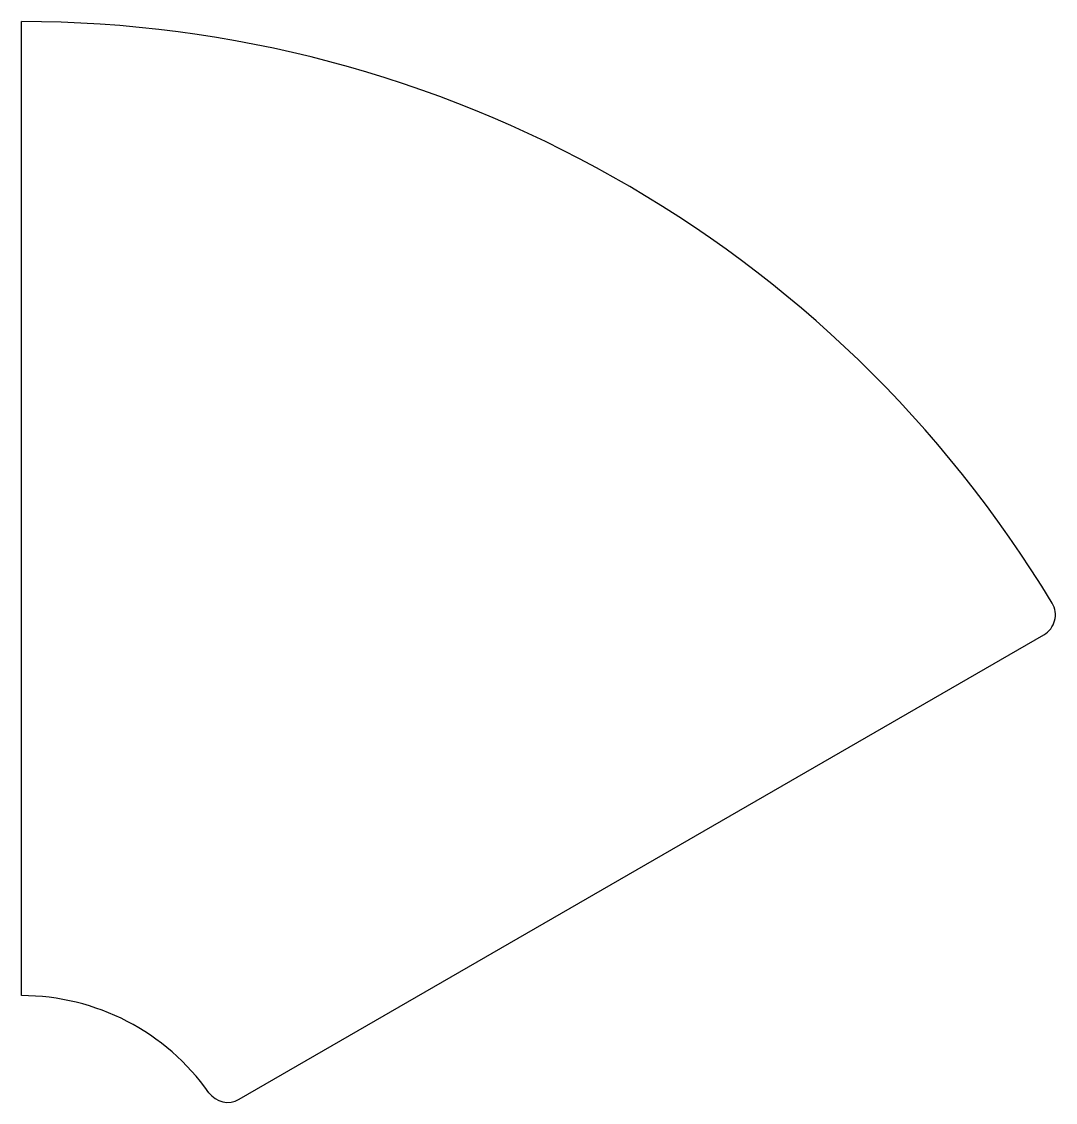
# Model space of a CAD drawing. Header units: millimetres. Extents: x 0 to 225, y 27 to 262.
import ezdxf

# ---------------------------------------------------------------- set-up
doc = ezdxf.new("R2010")
doc.units = ezdxf.units.MM
doc.layers.add('Sketch016', color=7, linetype='CONTINUOUS')

msp = doc.modelspace()

# ---------------------------------------------------------------- linework, layer by layer
at = {"layer": 'Sketch016'}
for p, q in [((0, 50), (0, 262.5)), ((47.4342, 27.3861), (222.959, 128.726))]:
    msp.add_line(p, q, dxfattribs=at)
for centre, radius, start, end in [((0, 0), 262.5, 31.1126, 90), ((220.459, 133.056), 5, -60, 31.1126), ((0, 0), 50, 35.2159, 90), ((44.9342, 31.7163), 5, -144.784, -60)]:
    msp.add_arc(centre, radius, start, end, dxfattribs=at)

doc.saveas('drawing.dxf')
